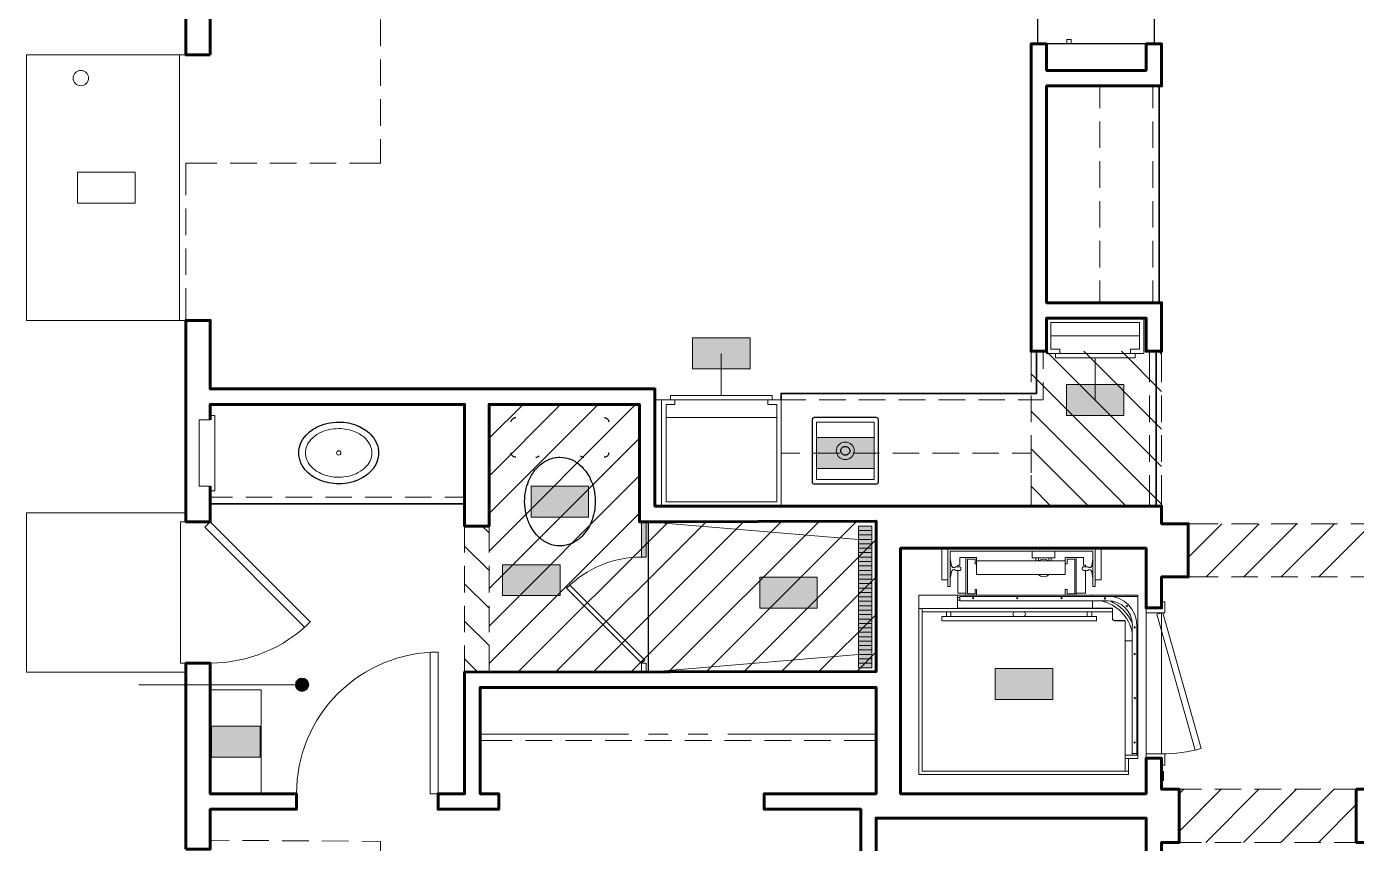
# Model space of a CAD drawing. Extents: x 6 to 1186, y -84 to 3560.
# Drawn here: x 150.1 to 450.7, y 1892 to 2076.6 of the extents above; entities that cross this region are included whole.
import ezdxf

# ---------------------------------------------------------------- set-up
doc = ezdxf.new("R2010")
doc.units = 0
doc.header["$LTSCALE"] = 24
doc.header["$MEASUREMENT"] = 0
for name, color, linetype in [('GEC_BKGD', 8, 'Continuous'), ('PDF_0', 8, 'Continuous'), ('PDF_00-FP-A-1$A-ANNO-KEYN', 8, 'Continuous'), ('PDF_00-FP-A-1$A-APPL', 8, 'Continuous'), ('PDF_00-FP-A-1$A-APPL-MINR', 8, 'Continuous'), ('PDF_00-FP-A-1$A-CONVEY-HVY', 8, 'Continuous'), ('PDF_00-FP-A-1$A-CONVEY-MNR', 8, 'Continuous'), ('PDF_00-FP-A-1$A-DRWDW', 8, 'Continuous'), ('PDF_00-FP-A-1$A-FLR-OVHD', 8, 'Continuous'), ('PDF_00-FP-A-1$A-FND', 8, 'Continuous'), ('PDF_00-FP-A-1$A-MLWK', 8, 'Continuous'), ('PDF_00-FP-A-1$A-MLWK-ABV', 8, 'Continuous'), ('PDF_00-FP-A-1$A-MLWK-HIDN', 8, 'Continuous'), ('PDF_00-FP-A-1$A-MLWK-MINR', 8, 'Continuous'), ('PDF_00-FP-A-1$A-MLWK-MISC', 8, 'Continuous'), ('PDF_00-FP-A-1$A-MLWK-SHLF-POLE', 8, 'Continuous'), ('PDF_00-FP-A-1$A-PLMB', 8, 'Continuous'), ('PDF_00-FP-A-1$A-PLMB-MINR', 8, 'Continuous'), ('PDF_00-FP-A-1$A-SOFFIT', 8, 'Continuous'), ('PDF_00-FP-A-1$A-SOFFIT-PATT', 8, 'Continuous'), ('PDF_00-FP-A-1$A-WALL', 8, 'Continuous'), ('PDF_A-ANNO-RMNM', 8, 'Continuous'), ('PDF_A-WPOT', 8, 'Continuous')]:
    doc.layers.add(name, color=color, linetype=linetype)

# ---------------------------------------------------------------- blocks, each defined once
blk = doc.blocks.new('210311_BorsteinRes_CDProgress - Copy')
at = {"layer": 'PDF_00-FP-A-1$A-ANNO-KEYN', "true_color": 0xffffff, "transparency": 33554559}
for points in [[(9.8442, 14.1967), (9.8442, 14.3425), (9.5733, 14.1967)], [(9.5733, 14.1967), (9.8442, 14.3425), (9.5733, 14.3425)], [(11.6042, 13.9775), (11.6042, 14.1233), (11.3333, 14.1233)], [(11.6042, 13.9775), (11.3333, 14.1233), (11.3333, 13.9775)], [(10.4275, 13.8733), (10.1567, 13.8733), (10.4275, 13.7275)], [(10.4275, 13.7275), (10.1567, 13.8733), (10.1567, 13.7275)], [(9.0833, 13.6442), (8.8125, 13.6442), (9.0833, 13.4983)], [(9.0833, 13.4983), (8.8125, 13.6442), (8.8125, 13.4983)], [(10.16, 13.2167), (9.8892, 13.2167), (10.16, 13.0708)], [(10.16, 13.0708), (9.8892, 13.2167), (9.8892, 13.0708)], [(7.3075, 12.3683), (7.5367, 12.3683), (7.5367, 12.5142)], [(7.3075, 12.3683), (7.5367, 12.5142), (7.3075, 12.5142)]]:
    blk.add_hatch(color=7, dxfattribs=at).paths.add_polyline_path(points)
at = {"layer": 'PDF_00-FP-A-1$A-PLMB-MINR', "true_color": 0xffffff, "transparency": 33554559}
for points in [[(9.3333, 13.3108), (9.3542, 13.3108), (9.3333, 13.4775)], [(9.3333, 13.4775), (9.3542, 13.3108), (9.3542, 13.4775)], [(10.3542, 12.79), (10.4167, 12.79), (10.4167, 13.4567)], [(10.3542, 12.79), (10.4167, 13.4567), (10.3542, 13.4567)]]:
    blk.add_hatch(color=7, dxfattribs=at).paths.add_polyline_path(points)
at = {"layer": 'PDF_A-ANNO-RMNM', "transparency": 33554559}
for points in [[(7.765, 12.715), (7.7042, 12.7183), (7.7033, 12.715)], [(7.765, 12.715), (7.7033, 12.715), (7.765, 12.7125)], [(7.765, 12.7125), (7.7033, 12.715), (7.7033, 12.7125)], [(7.765, 12.7125), (7.7033, 12.7125), (7.7658, 12.7092)], [(7.7658, 12.7092), (7.7033, 12.7125), (7.7033, 12.7092)], [(7.7642, 12.7183), (7.705, 12.7208), (7.7042, 12.7183)], [(7.7642, 12.7183), (7.7042, 12.7183), (7.765, 12.715)], [(7.7633, 12.7208), (7.7067, 12.7233), (7.705, 12.7208)], [(7.7633, 12.7208), (7.705, 12.7208), (7.7642, 12.7183)], [(7.7617, 12.7233), (7.7083, 12.7267), (7.7067, 12.7233)], [(7.7617, 12.7233), (7.7067, 12.7233), (7.7633, 12.7208)], [(7.7608, 12.7267), (7.71, 12.7283), (7.7083, 12.7267)], [(7.7608, 12.7267), (7.7083, 12.7267), (7.7617, 12.7233)], [(7.7583, 12.7283), (7.7117, 12.7308), (7.71, 12.7283)], [(7.7583, 12.7283), (7.71, 12.7283), (7.7608, 12.7267)], [(7.7567, 12.7308), (7.7142, 12.7333), (7.7117, 12.7308)], [(7.7567, 12.7308), (7.7117, 12.7308), (7.7583, 12.7283)], [(7.7542, 12.7333), (7.7167, 12.735), (7.7142, 12.7333)], [(7.7542, 12.7333), (7.7142, 12.7333), (7.7567, 12.7308)], [(7.7525, 12.735), (7.7183, 12.7367), (7.7167, 12.735)], [(7.7525, 12.735), (7.7167, 12.735), (7.7542, 12.7333)], [(7.7492, 12.7367), (7.7217, 12.7375), (7.7183, 12.7367)], [(7.7492, 12.7367), (7.7183, 12.7367), (7.7525, 12.735)], [(7.7475, 12.7375), (7.7242, 12.7392), (7.7217, 12.7375)], [(7.7475, 12.7375), (7.7217, 12.7375), (7.7492, 12.7367)], [(7.7442, 12.7392), (7.7275, 12.74), (7.7242, 12.7392)], [(7.7442, 12.7392), (7.7242, 12.7392), (7.7475, 12.7375)], [(7.7417, 12.74), (7.7275, 12.74), (7.7442, 12.7392)], [(7.7375, 12.74), (7.7358, 12.7408), (7.73, 12.74)], [(7.7658, 12.7092), (7.7033, 12.7092), (7.765, 12.7067)], [(7.765, 12.7067), (7.7033, 12.7092), (7.7033, 12.7067)], [(7.765, 12.7067), (7.7033, 12.7067), (7.765, 12.7033)], [(7.765, 12.7033), (7.7033, 12.7067), (7.7033, 12.7033)], [(7.765, 12.7033), (7.7033, 12.7033), (7.7642, 12.7008)], [(7.7642, 12.7008), (7.7033, 12.7033), (7.7042, 12.7008)], [(7.7642, 12.7008), (7.7042, 12.7008), (7.7633, 12.6975)], [(7.7633, 12.6975), (7.7042, 12.7008), (7.705, 12.6975)], [(7.7633, 12.6975), (7.705, 12.6975), (7.7617, 12.695)], [(7.7617, 12.695), (7.705, 12.6975), (7.7067, 12.695)], [(7.7617, 12.695), (7.7067, 12.695), (7.7608, 12.6925)], [(7.7608, 12.6925), (7.7067, 12.695), (7.7083, 12.6925)], [(7.7608, 12.6925), (7.7083, 12.6925), (7.7583, 12.69)], [(7.7583, 12.69), (7.7083, 12.6925), (7.71, 12.69)], [(7.7583, 12.69), (7.71, 12.69), (7.7567, 12.6875)], [(7.7567, 12.6875), (7.71, 12.69), (7.7117, 12.6875)], [(7.7567, 12.6875), (7.7117, 12.6875), (7.7542, 12.6858)], [(7.7542, 12.6858), (7.7117, 12.6875), (7.7142, 12.6858)], [(7.7542, 12.6858), (7.7142, 12.6858), (7.7525, 12.6842)], [(7.7525, 12.6842), (7.7142, 12.6858), (7.7167, 12.6842)], [(7.7525, 12.6842), (7.7167, 12.6842), (7.7492, 12.6825)], [(7.7492, 12.6825), (7.7167, 12.6842), (7.7183, 12.6825)], [(7.7492, 12.6825), (7.7183, 12.6825), (7.7475, 12.6808)], [(7.7475, 12.6808), (7.7183, 12.6825), (7.7217, 12.6808)], [(7.7475, 12.6808), (7.7217, 12.6808), (7.7442, 12.68)], [(7.7442, 12.68), (7.7217, 12.6808), (7.7242, 12.68)], [(7.7442, 12.68), (7.7242, 12.68), (7.7417, 12.6792)], [(7.7417, 12.6792), (7.7242, 12.68), (7.7275, 12.6792)], [(7.7275, 12.6792), (7.73, 12.6783), (7.7375, 12.6783)], [(7.7417, 12.6792), (7.7275, 12.6792), (7.7375, 12.6783)]]:
    blk.add_hatch(color=256, dxfattribs=at).paths.add_polyline_path(points)
at = {"layer": 'PDF_A-WPOT', "true_color": 0xffffff, "transparency": 33554559}
for points in [[(8.6783, 13.275), (8.6783, 13.1292), (8.9492, 13.275)], [(8.9492, 13.275), (8.6783, 13.1292), (8.9492, 13.1292)], [(10.9983, 12.7867), (10.9983, 12.6408), (11.2692, 12.7867)], [(11.2692, 12.7867), (10.9983, 12.6408), (11.2692, 12.6408)]]:
    blk.add_hatch(color=7, dxfattribs=at).paths.add_polyline_path(points)
at = {"layer": 'PDF_0', "lineweight": 9}
blk.add_circle((6.6929, 15.5662), 0.0363, dxfattribs=at)
at = {"layer": 'PDF_0', "lineweight": 25}
for centre, start, end in [((8.8355, 13.8025), 269.82102, 313.5811), ((9.0612, 13.8025), 226.4189, 270.17898)]:
    blk.add_arc(centre, 0.0217, start, end, dxfattribs=at)
for points, knots in [([(8.7192, 13.9471), (8.7192, 13.9496), (8.7196, 13.9521), (8.7216, 13.9568), (8.723, 13.959), (8.7266, 13.9629), (8.7289, 13.9644), (8.7328, 13.9662), (8.7342, 13.9667), (8.7373, 13.9673), (8.7388, 13.9675), (8.7404, 13.9675)], [0, 0, 0, 0, 0.00761361, 0.00761361, 0.01531879, 0.01531879, 0.02356384, 0.02356384, 0.02813199, 0.02813199, 0.03286391, 0.03286391, 0.03286391, 0.03286391]), ([(9.1571, 13.9675), (9.1599, 13.9675), (9.1627, 13.967), (9.1679, 13.9649), (9.1703, 13.9633), (9.1742, 13.9595), (9.1757, 13.9572), (9.1778, 13.9523), (9.1783, 13.9497), (9.1783, 13.9471)], [0, 0, 0, 0, 0.00852927, 0.00852927, 0.01684469, 0.01684469, 0.02504637, 0.02504637, 0.03295605, 0.03295605, 0.03295605, 0.03295605]), ([(8.7404, 13.7808), (8.7376, 13.7808), (8.7348, 13.7814), (8.7296, 13.7835), (8.7272, 13.785), (8.7233, 13.7888), (8.7218, 13.7911), (8.7197, 13.796), (8.7192, 13.7986), (8.7192, 13.8012)], [0, 0, 0, 0, 0.00852927, 0.00852927, 0.01684469, 0.01684469, 0.02504637, 0.02504637, 0.03295605, 0.03295605, 0.03295605, 0.03295605]), ([(8.7825, 13.5721), (8.7825, 13.6068), (8.7892, 13.6396), (8.8121, 13.6946), (8.8272, 13.7175), (8.8593, 13.7495), (8.8753, 13.7609), (8.9018, 13.7727), (8.9109, 13.7757), (8.9296, 13.7798), (8.9391, 13.7808), (8.9488, 13.7808)], [0, 0, 0, 0, 0.1042693, 0.1042693, 0.198749, 0.198749, 0.2702621, 0.2702621, 0.3051657, 0.3051657, 0.3404983, 0.3404983, 0.3404983, 0.3404983]), ([(8.9488, 13.7808), (8.9661, 13.7808), (8.983, 13.7775), (9.0166, 13.7641), (9.0325, 13.7538), (9.0638, 13.7252), (9.0779, 13.7059), (9.0973, 13.6681), (9.1037, 13.6502), (9.1127, 13.6123), (9.115, 13.5922), (9.115, 13.5721)], [0, 0, 0, 0, 0.0520278, 0.0520278, 0.1084623, 0.1084623, 0.179051, 0.179051, 0.2353751, 0.2353751, 0.2953762, 0.2953762, 0.2953762, 0.2953762]), ([(9.1783, 13.8012), (9.1783, 13.7987), (9.1779, 13.7962), (9.1759, 13.7915), (9.1745, 13.7893), (9.1709, 13.7855), (9.1686, 13.7839), (9.1647, 13.7821), (9.1633, 13.7817), (9.1602, 13.781), (9.1587, 13.7808), (9.1571, 13.7808)], [0, 0, 0, 0, 0.00761361, 0.00761361, 0.01531879, 0.01531879, 0.02356384, 0.02356384, 0.02813199, 0.02813199, 0.03286391, 0.03286391, 0.03286391, 0.03286391]), ([(8.9488, 13.3633), (8.9314, 13.3633), (8.9145, 13.3667), (8.8809, 13.3801), (8.865, 13.3904), (8.8337, 13.419), (8.8196, 13.4383), (8.8002, 13.4761), (8.7938, 13.494), (8.7848, 13.5319), (8.7825, 13.552), (8.7825, 13.5721)], [0, 0, 0, 0, 0.0520278, 0.0520278, 0.1084623, 0.1084623, 0.179051, 0.179051, 0.2353751, 0.2353751, 0.2953762, 0.2953762, 0.2953762, 0.2953762]), ([(9.115, 13.5721), (9.115, 13.5373), (9.1083, 13.5046), (9.0854, 13.4495), (9.0703, 13.4266), (9.0382, 13.3947), (9.0222, 13.3832), (8.9957, 13.3714), (8.9866, 13.3684), (8.9679, 13.3644), (8.9584, 13.3633), (8.9488, 13.3633)], [0, 0, 0, 0, 0.1042693, 0.1042693, 0.198749, 0.198749, 0.2702621, 0.2702621, 0.3051657, 0.3051657, 0.3404983, 0.3404983, 0.3404983, 0.3404983])]:
    blk.add_open_spline(points, degree=3, knots=knots, dxfattribs=at)
at = {"layer": 'PDF_00-FP-A-1$A-ANNO-KEYN', "lineweight": 18}
for points in [[(6.9483, 14.9775), (6.6775, 14.9775), (6.6775, 15.1233), (6.9483, 15.1233)], [(9.8442, 14.1967), (9.5733, 14.1967), (9.5733, 14.3425), (9.8442, 14.3425)], [(11.6042, 13.9775), (11.3333, 13.9775), (11.3333, 14.1233), (11.6042, 14.1233)], [(10.4275, 13.8733), (10.4275, 13.7275), (10.1567, 13.7275), (10.1567, 13.8733)], [(9.0833, 13.6442), (9.0833, 13.4983), (8.8125, 13.4983), (8.8125, 13.6442)], [(10.16, 13.2167), (10.16, 13.0708), (9.8892, 13.0708), (9.8892, 13.2167)], [(7.3075, 12.3683), (7.3075, 12.5142), (7.5367, 12.5142), (7.5367, 12.3683)]]:
    blk.add_lwpolyline(points, close=True, dxfattribs=at)
at = {"layer": 'PDF_00-FP-A-1$A-ANNO-KEYN', "lineweight": 9}
for points in [[(9.7083, 14.0717), (9.7083, 14.2692)], [(11.4692, 14.2483), (11.4692, 14.0508)]]:
    blk.add_lwpolyline(points, dxfattribs=at)
at = {"layer": 'PDF_00-FP-A-1$A-APPL', "lineweight": 25}
blk.add_lwpolyline([(11.1992, 15.8917), (11.7467, 15.8917), (11.7467, 15.7275), (11.1992, 15.7275)], close=True, dxfattribs=at)
at = {"layer": 'PDF_00-FP-A-1$A-APPL-MINR', "lineweight": 9}
blk.add_lwpolyline([(11.335, 15.7275), (11.335, 15.7483), (11.3558, 15.7483), (11.3558, 15.7275)], dxfattribs=at)
at = {"layer": 'PDF_00-FP-A-1$A-CONVEY-HVY', "lineweight": 18}
for points in [[(11.625, 12.3625), (11.6692, 12.3625), (11.6692, 13.1308), (10.6383, 13.1308), (10.6383, 12.2867), (11.625, 12.2867)], [(11.9675, 12.4092), (11.94, 12.4017), (11.7592, 13.0417), (11.7867, 13.0483)]]:
    blk.add_lwpolyline(points, close=True, dxfattribs=at)
for points in [[(11.7817, 13.1008), (11.7975, 13.1008), (11.7975, 13.0483), (11.7083, 13.0483)], [(11.7083, 12.3633), (11.7083, 12.3858), (11.7083, 13.0717)], [(11.7083, 12.3842), (11.7975, 12.3842), (11.7975, 12.3317), (11.7817, 12.3317)]]:
    blk.add_lwpolyline(points, dxfattribs=at)
blk.add_lwpolyline([(11.9678, 12.4092, -0.070921), (11.7817, 12.3842), (11.7817, 13.0483)], format="xyb", dxfattribs=at)
at = {"layer": 'PDF_00-FP-A-1$A-CONVEY-MNR', "lineweight": 9}
for points in [[(10.7758, 13.2042), (10.7475, 13.2042), (10.7475, 13.35), (10.7758, 13.35)], [(11.4683, 13.2042), (11.4975, 13.2042), (11.4975, 13.35), (11.4683, 13.35)], [(11.485, 13.35), (11.5133, 13.35)], [(10.8217, 13.2642), (10.8217, 13.2733), (10.8308, 13.2733), (10.8308, 13.3083), (10.8592, 13.3083)], [(11.19, 13.3067), (11.19, 13.2925)], [(11.2017, 13.3067), (11.2017, 13.2925)], [(11.25, 13.3067), (11.25, 13.2925)], [(11.2617, 13.3067), (11.2617, 13.2925)], [(11.38, 13.3083), (11.3283, 13.3083), (11.3283, 13.2783), (11.3367, 13.2783), (11.3367, 13.3008), (11.3725, 13.3008), (11.3725, 13.1383), (11.3367, 13.1383), (11.3367, 13.1575), (11.3283, 13.1575), (11.3283, 13.1308), (11.38, 13.1308), (11.38, 13.3083), (11.4142, 13.3083), (11.4142, 13.2733), (11.4233, 13.2733), (11.4233, 13.2642)], [(10.7867, 13.2083), (10.7925, 13.2425)], [(10.8325, 13.2483), (10.8108, 13.2483)], [(10.8592, 13.1408), (10.8217, 13.1408), (10.8217, 13.2483)], [(11.4233, 13.2483), (11.4233, 13.1408), (11.38, 13.1408)], [(11.4083, 13.2517), (11.4083, 13.2608)], [(11.4117, 13.2483), (11.4342, 13.2483)], [(11.4583, 13.2083), (11.4525, 13.2425)], [(11.5508, 13.0208), (11.5508, 13.0708), (10.82, 13.0708), (10.82, 13.1308)], [(10.8308, 13.1075), (10.82, 13.1075), (10.82, 13.12), (10.8308, 13.12)], [(10.8308, 13.11), (10.8308, 13.125), (10.8308, 13.1042), (11.5292, 13.1042)], [(10.8308, 13.125), (11.6692, 13.125)], [(11.4558, 13.1308), (11.4558, 13.125)], [(11.4558, 13.1042), (11.4558, 13.0708)], [(10.6542, 13.0683), (10.6542, 12.3025), (11.625, 12.3025)], [(10.6542, 13.0525), (11.55, 13.0525)], [(10.7683, 13.0317), (10.7683, 13.0525)], [(10.7892, 13.0525), (10.7892, 13.0317)], [(11.6092, 13.0117), (11.56, 13.0117)], [(11.61, 13.0117), (11.61, 12.3025)], [(11.6433, 12.99), (11.6433, 12.3783)], [(11.6642, 12.99), (11.6642, 12.3783)], [(11.6433, 12.9167), (11.61, 12.9167)], [(11.6692, 12.9167), (11.6642, 12.9167)], [(11.6692, 12.3783), (11.61, 12.3783)], [(11.625, 12.3625), (11.61, 12.3625)], [(11.6642, 12.3858), (11.6433, 12.3858)], [(11.7817, 12.3008), (11.79, 12.3008), (11.79, 12.2592), (11.7817, 12.2592)]]:
    blk.add_lwpolyline(points, dxfattribs=at)
for points in [[(11.4683, 13.35), (11.4683, 13.1725), (11.4583, 13.1725), (11.4583, 13.3392), (10.7867, 13.3392), (10.7867, 13.1725), (10.7758, 13.1725), (10.7758, 13.35)], [(11.2792, 13.3392), (11.2792, 13.3067), (11.1717, 13.3067), (11.1717, 13.3392)], [(10.8675, 13.3008), (10.8675, 13.1383), (10.9033, 13.1383), (10.9033, 13.1575), (10.9108, 13.1575), (10.9108, 13.1308), (10.8592, 13.1308), (10.8592, 13.3083), (10.9108, 13.3083), (10.9108, 13.2783), (10.9033, 13.2783), (10.9033, 13.3008)], [(11.3283, 13.2925), (11.3283, 13.2292), (10.9108, 13.2292), (10.9108, 13.2925)], [(10.7467, 13.0317), (11.475, 13.0317), (11.475, 13.0108), (10.7467, 13.0108)], [(11.4525, 13.0525), (11.4525, 13.0317), (11.4317, 13.0317), (11.4317, 13.0525)]]:
    blk.add_lwpolyline(points, close=True, dxfattribs=at)
for points in [[(10.8329, 13.2492, 0.414214), (10.8358, 13.2517), (10.8358, 13.2613, 0.414214), (10.8325, 13.2642), (10.8108, 13.2642, 0.158959), (10.8095, 13.2636, -0.554806), (10.7925, 13.27), (10.7867, 13.3042)], [(11.4092, 13.2613, -0.414214), (11.4117, 13.2642), (11.4342, 13.2642, -0.158959), (11.4363, 13.2636, 0.554806), (11.4525, 13.27), (11.4583, 13.3042)], [(10.8112, 13.2492, -0.158959), (10.8091, 13.2497, 0.554806), (10.7927, 13.2431)], [(11.4523, 13.2431, 0.554806), (11.4359, 13.2497, -0.158959), (11.4346, 13.2492)], [(10.6383, 13.0683), (11.55, 13.0683), (11.55, 13.0208, 0.414214), (11.56, 13.0108), (11.6092, 13.0108)]]:
    blk.add_lwpolyline(points, format="xyb", dxfattribs=at)
blk.add_lwpolyline([(11.13, 13.0317), (11.0917, 13.0317, -1), (11.0917, 13.0525), (11.13, 13.0525, -1)], format="xyb", close=True, dxfattribs=at)
for centre in [(10.8937, 13.1171), (10.8937, 13.1171), (11.1021, 13.1171), (11.1021, 13.1171), (11.3104, 13.1171), (11.3104, 13.1171), (11.5146, 13.1163), (11.5146, 13.1163), (11.6179, 13.0796), (11.6179, 13.0796), (11.6546, 12.9796), (11.6546, 12.9796), (11.6546, 12.8546), (11.6546, 12.8546), (11.6554, 12.6463), (11.6554, 12.6463), (11.6546, 12.4379), (11.6546, 12.4379)]:
    blk.add_circle(centre, 0.00292, dxfattribs=at)
for centre, radius, start, end in [((11.2262, 13.2638), 0.0379, 51.55334, 128.44666), ((11.2262, 13.2563), 0.0379, 224.65395, 315.34605), ((11.2271, 13.2579), 0.0287, 255.96496, 284.03504), ((11.4121, 13.2521), 0.00292, 179.99993, 270.00007), ((11.4562, 12.9171), 0.1913, 11.59608, 78.40392), ((11.5296, 12.9904), 0.1354, 360, 90), ((11.5296, 12.9904), 0.1146, 360, 90), ((11.4562, 12.9171), 0.2046, 23.75245, 66.24755), ((11.5604, 13.0221), 0.00958, 180.78554, 269.21446)]:
    blk.add_arc(centre, radius, start, end, dxfattribs=at)
at = {"layer": 'PDF_00-FP-A-1$A-DRWDW', "lineweight": 18}
for points in [[(7.1875, 14.425), (7.1567, 14.425), (7.1567, 15.675), (7.1875, 15.675)], [(7.1875, 12.8108), (7.1617, 12.8108), (7.1617, 13.4775), (7.1875, 13.4775)], [(7.7467, 12.9808), (7.2767, 13.4517), (7.3025, 13.4775), (7.7733, 13.0058)]]:
    blk.add_lwpolyline(points, dxfattribs=at)
blk.add_lwpolyline([(7.3029, 12.8117, 0.198737), (7.7746, 13.0068, -0.198737)], format="xyb", close=True, dxfattribs=at)
blk.add_lwpolyline([(7.7083, 12.1971, -0.199088), (7.9037, 12.6682, -0.198737), (8.375, 12.8633), (8.375, 12.1967), (8.3383, 12.1967), (8.3383, 12.8617)], format="xyb", dxfattribs=at)
at = {"layer": 'PDF_00-FP-A-1$A-FLR-OVHD', "lineweight": 9}
for points in [[(8.1042, 15.7167), (8.1042, 15.8417)], [(8.1042, 15.5292), (8.1042, 15.6542)], [(8.1042, 15.3417), (8.1042, 15.4667)], [(8.1042, 15.2792), (8.1042, 15.165), (7.9583, 15.165)], [(7.1875, 15.0142), (7.1875, 15.165), (7.3333, 15.165)], [(7.3958, 15.165), (7.5208, 15.165)], [(7.5833, 15.165), (7.7083, 15.165)], [(7.7708, 15.165), (7.8958, 15.165)], [(7.1875, 14.8267), (7.1875, 14.9517)], [(7.1875, 14.6392), (7.1875, 14.7642)], [(7.1875, 14.425), (7.1875, 14.5767)], [(7.3908, 11.9767), (7.3025, 11.9775)], [(7.5783, 11.9758), (7.4533, 11.9767)], [(7.7658, 11.9742), (7.6408, 11.975)], [(7.9533, 11.9725), (7.8283, 11.9742)], [(8.0158, 11.9725), (8.1042, 11.9717), (8.1042, 11.9042)]]:
    blk.add_lwpolyline(points, dxfattribs=at)
at = {"layer": 'PDF_00-FP-A-1$A-FND', "lineweight": 18}
for points in [[(7.1875, 14.425), (6.4375, 14.425), (6.4375, 15.675), (7.1875, 15.675)], [(7.1875, 12.7692), (6.4375, 12.7692), (6.4375, 13.5192), (7.1875, 13.5192)]]:
    blk.add_lwpolyline(points, dxfattribs=at)
at = {"layer": 'PDF_00-FP-A-1$A-MLWK', "lineweight": 35}
for points in [[(11.7708, 15.5292), (11.7708, 14.5083)], [(11.1933, 14.28), (11.1933, 14.0817), (9.99, 14.0817), (9.99, 14.0508)], [(11.7558, 13.5508), (11.7558, 14.28)], [(7.3025, 13.5608), (7.3442, 13.5608), (8.4692, 13.5608), (8.5, 13.5608)]]:
    blk.add_lwpolyline(points, dxfattribs=at)
at = {"layer": 'PDF_00-FP-A-1$A-MLWK-ABV', "lineweight": 18}
for points in [[(11.24, 15.425), (11.24, 15.5292), (11.3333, 15.5292)], [(11.3958, 15.5292), (11.49, 15.5292), (11.49, 15.425)], [(11.24, 15.2375), (11.24, 15.3625)], [(11.49, 15.3625), (11.49, 15.2375)], [(11.24, 15.05), (11.24, 15.175)], [(11.49, 15.175), (11.49, 15.05)], [(11.24, 14.8625), (11.24, 14.9875)], [(11.49, 14.9875), (11.49, 14.8625)], [(11.24, 14.675), (11.24, 14.8)], [(11.49, 14.8), (11.49, 14.675)], [(11.3333, 14.5083), (11.24, 14.5083), (11.24, 14.6125)], [(11.49, 14.6125), (11.49, 14.5083), (11.3958, 14.5083)], [(9.99, 13.7067), (9.99, 13.8008), (10.0783, 13.8008)], [(10.2658, 13.8008), (10.1408, 13.8008)], [(10.4533, 13.8008), (10.3283, 13.8008)], [(10.6408, 13.8008), (10.5158, 13.8008)], [(10.8283, 13.8008), (10.7033, 13.8008)], [(11.0158, 13.8008), (10.8908, 13.8008)], [(11.1667, 13.7067), (11.1667, 13.8008), (11.0783, 13.8008)], [(10.0783, 13.5508), (9.99, 13.5508), (9.99, 13.6442)], [(11.1667, 13.6442), (11.1667, 13.5508), (11.0783, 13.5508)], [(10.1408, 13.5508), (10.2658, 13.5508)], [(10.3283, 13.5508), (10.4533, 13.5508)], [(10.5158, 13.5508), (10.6408, 13.5508)], [(10.7033, 13.5508), (10.8283, 13.5508)], [(10.8908, 13.5508), (11.0158, 13.5508)]]:
    blk.add_lwpolyline(points, dxfattribs=at)
at = {"layer": 'PDF_00-FP-A-1$A-MLWK-HIDN', "lineweight": 9}
for points in [[(11.74, 15.5292), (11.74, 15.425)], [(11.74, 15.3625), (11.74, 15.2375)], [(11.74, 15.175), (11.74, 15.05)], [(11.74, 14.9875), (11.74, 14.8625)], [(11.74, 14.8), (11.74, 14.675)], [(11.74, 14.6125), (11.74, 14.5083)], [(11.2242, 14.28), (11.2242, 14.1967)], [(11.7242, 14.1342), (11.7242, 14.28)], [(11.2242, 14.1342), (11.2242, 14.0508), (11.1067, 14.0508)], [(9.99, 13.9258), (9.99, 14.0508), (10.1067, 14.0508)], [(10.2942, 14.0508), (10.1692, 14.0508)], [(10.4817, 14.0508), (10.3567, 14.0508)], [(10.6692, 14.0508), (10.5442, 14.0508)], [(10.8567, 14.0508), (10.7317, 14.0508)], [(11.0442, 14.0508), (10.9192, 14.0508)], [(11.7242, 13.9467), (11.7242, 14.0717)], [(9.99, 13.8633), (9.99, 13.7383)], [(11.7242, 13.7592), (11.7242, 13.8842)], [(10.115, 13.5508), (9.99, 13.5508), (9.99, 13.6758)], [(11.7242, 13.6967), (11.7242, 13.5508), (11.7083, 13.5508)], [(7.3025, 13.5925), (7.3442, 13.5925), (7.4067, 13.5925)], [(7.4692, 13.5925), (7.5942, 13.5925)], [(7.6567, 13.5925), (7.7817, 13.5925)], [(7.8442, 13.5925), (7.9692, 13.5925)], [(8.0317, 13.5925), (8.1567, 13.5925)], [(8.2192, 13.5925), (8.3442, 13.5925)], [(8.4067, 13.5925), (8.4692, 13.5925), (8.5, 13.5925)], [(10.1775, 13.5508), (10.3025, 13.5508)], [(10.365, 13.5508), (10.49, 13.5508)], [(10.5525, 13.5508), (10.6775, 13.5508)], [(10.74, 13.5508), (10.865, 13.5508)], [(10.9275, 13.5508), (11.0525, 13.5508)], [(11.115, 13.5508), (11.24, 13.5508)]]:
    blk.add_lwpolyline(points, dxfattribs=at)
at = {"layer": 'PDF_00-FP-A-1$A-MLWK-MINR', "lineweight": 9}
for points in [[(11.3025, 14.29), (11.3025, 14.2692), (11.24, 14.2692), (11.24, 14.4358), (11.6983, 14.4358), (11.6983, 14.2692), (11.6358, 14.2692), (11.6358, 14.29), (11.6775, 14.29), (11.6775, 14.415), (11.2608, 14.415), (11.2608, 14.29)], [(11.6567, 14.2692), (11.6567, 14.2483), (11.2817, 14.2483), (11.2817, 14.2692)], [(9.4275, 14.0508), (9.4275, 13.5508), (9.3958, 13.5508), (9.3958, 14.0508)], [(9.4483, 14.03), (9.4483, 13.5717), (9.9692, 13.5717), (9.9692, 14.03), (9.9275, 14.03), (9.9275, 14.0508), (9.99, 14.0508), (9.99, 13.5508), (9.4275, 13.5508), (9.4275, 14.0508), (9.49, 14.0508), (9.49, 14.03)], [(9.4692, 14.0508), (9.4692, 14.0717), (9.9483, 14.0717), (9.9483, 14.0508)], [(7.5417, 12.1967), (7.3025, 12.1967), (7.3025, 12.6858), (7.5417, 12.6858)]]:
    blk.add_lwpolyline(points, close=True, dxfattribs=at)
for points in [[(11.6775, 14.3525), (11.2608, 14.3525)], [(9.9692, 13.9675), (9.4483, 13.9675)]]:
    blk.add_lwpolyline(points, dxfattribs=at)
at = {"layer": 'PDF_00-FP-A-1$A-MLWK-MISC', "lineweight": 9}
for points in [[(7.3025, 13.9775), (7.3233, 13.9775), (7.3233, 13.6233), (7.3025, 13.6233)], [(7.3025, 13.6442), (7.25, 13.6442), (7.25, 13.9567), (7.3025, 13.9567)]]:
    blk.add_lwpolyline(points, dxfattribs=at)
at = {"layer": 'PDF_00-FP-A-1$A-MLWK-SHLF-POLE', "lineweight": 9}
for points in [[(10.4375, 12.6967), (10.4375, 12.6025)], [(10.4375, 12.54), (10.4375, 12.4467), (10.2867, 12.4467)], [(9.2708, 12.4775), (8.5733, 12.4775)], [(9.4583, 12.4775), (9.365, 12.4775)], [(9.6458, 12.4775), (9.5525, 12.4775)], [(10.4375, 12.4775), (9.74, 12.4775)], [(8.7242, 12.4467), (8.5733, 12.4467)], [(8.9117, 12.4467), (8.7867, 12.4467)], [(9.0992, 12.4467), (8.9742, 12.4467)], [(9.2867, 12.4467), (9.1617, 12.4467)], [(9.4742, 12.4467), (9.3492, 12.4467)], [(9.6617, 12.4467), (9.5367, 12.4467)], [(9.8492, 12.4467), (9.7242, 12.4467)], [(10.0367, 12.4467), (9.9117, 12.4467)], [(10.2242, 12.4467), (10.0992, 12.4467)]]:
    blk.add_lwpolyline(points, dxfattribs=at)
at = {"layer": 'PDF_00-FP-A-1$A-PLMB', "lineweight": 25}
blk.add_lwpolyline([(10.1463, 13.9675, 0.414214), (10.1358, 13.9567), (10.1358, 13.665, 0.414214), (10.1458, 13.655), (10.4375, 13.655, 0.414214), (10.4483, 13.665), (10.4483, 13.9567, 0.414214), (10.4375, 13.9675), (10.1463, 13.9675)], format="xyb", dxfattribs=at)
blk.add_lwpolyline([(9.365, 12.7692), (9.365, 13.4775), (10.4375, 13.4775), (10.4375, 12.7692)], close=True, dxfattribs=at)
for points, knots in [([(7.7192, 13.8012), (7.7192, 13.816), (7.722, 13.8304), (7.7334, 13.8591), (7.7423, 13.8728), (7.7671, 13.9), (7.784, 13.9125), (7.8178, 13.9301), (7.8344, 13.9361), (7.8696, 13.9445), (7.8883, 13.9467), (7.9071, 13.9467)], [0, 0, 0, 0, 0.0442924, 0.0442924, 0.0927511, 0.0927511, 0.1545908, 0.1545908, 0.2067391, 0.2067391, 0.2625894, 0.2625894, 0.2625894, 0.2625894]), ([(7.9071, 13.9467), (7.9393, 13.9467), (7.9696, 13.9404), (8.0195, 13.9196), (8.0399, 13.9061), (8.0679, 13.878), (8.0778, 13.8642), (8.088, 13.8414), (8.0906, 13.8337), (8.0941, 13.8177), (8.095, 13.8095), (8.095, 13.8012)], [0, 0, 0, 0, 0.0966038, 0.0966038, 0.181871, 0.181871, 0.2446121, 0.2446121, 0.2750949, 0.2750949, 0.3058872, 0.3058872, 0.3058872, 0.3058872]), ([(7.9071, 13.6558), (7.8749, 13.6558), (7.8446, 13.6621), (7.7946, 13.6829), (7.7742, 13.6964), (7.7462, 13.7245), (7.7363, 13.7383), (7.7261, 13.7611), (7.7236, 13.7688), (7.7201, 13.7848), (7.7192, 13.793), (7.7192, 13.8012)], [0, 0, 0, 0, 0.0966038, 0.0966038, 0.181871, 0.181871, 0.2446121, 0.2446121, 0.2750949, 0.2750949, 0.3058872, 0.3058872, 0.3058872, 0.3058872]), ([(8.095, 13.8012), (8.095, 13.7865), (8.0922, 13.7721), (8.0807, 13.7434), (8.0718, 13.7297), (8.0471, 13.7025), (8.0302, 13.69), (7.9963, 13.6724), (7.9798, 13.6664), (7.9446, 13.658), (7.9258, 13.6558), (7.9071, 13.6558)], [0, 0, 0, 0, 0.0442924, 0.0442924, 0.0927511, 0.0927511, 0.1545908, 0.1545908, 0.2067391, 0.2067391, 0.2625894, 0.2625894, 0.2625894, 0.2625894]), ([(10.2708, 13.8112), (10.2708, 13.8138), (10.2713, 13.8163), (10.2732, 13.821), (10.2746, 13.8232), (10.2783, 13.827), (10.2806, 13.8286), (10.2845, 13.8304), (10.2859, 13.8308), (10.2889, 13.8315), (10.2905, 13.8317), (10.2921, 13.8317)], [0, 0, 0, 0, 0.00761361, 0.00761361, 0.01531879, 0.01531879, 0.02356384, 0.02356384, 0.02813199, 0.02813199, 0.03286391, 0.03286391, 0.03286391, 0.03286391]), ([(10.2921, 13.7908), (10.2892, 13.7908), (10.2864, 13.7914), (10.2813, 13.7935), (10.2789, 13.795), (10.275, 13.7988), (10.2734, 13.8011), (10.2714, 13.806), (10.2708, 13.8086), (10.2708, 13.8112)], [0, 0, 0, 0, 0.00852927, 0.00852927, 0.01684469, 0.01684469, 0.02504637, 0.02504637, 0.03295605, 0.03295605, 0.03295605, 0.03295605]), ([(10.2921, 13.8317), (10.2949, 13.8317), (10.2977, 13.8311), (10.3029, 13.829), (10.3053, 13.8275), (10.3092, 13.8237), (10.3107, 13.8214), (10.3128, 13.8165), (10.3133, 13.8139), (10.3133, 13.8112)], [0, 0, 0, 0, 0.00852927, 0.00852927, 0.01684469, 0.01684469, 0.02504637, 0.02504637, 0.03295605, 0.03295605, 0.03295605, 0.03295605]), ([(10.3133, 13.8112), (10.3133, 13.8087), (10.3129, 13.8062), (10.3109, 13.8015), (10.3095, 13.7993), (10.3059, 13.7955), (10.3036, 13.7939), (10.2997, 13.7921), (10.2983, 13.7917), (10.2952, 13.791), (10.2937, 13.7908), (10.2921, 13.7908)], [0, 0, 0, 0, 0.00761361, 0.00761361, 0.01531879, 0.01531879, 0.02356384, 0.02356384, 0.02813199, 0.02813199, 0.03286391, 0.03286391, 0.03286391, 0.03286391])]:
    blk.add_open_spline(points, degree=3, knots=knots, dxfattribs=at)
at = {"layer": 'PDF_00-FP-A-1$A-PLMB-MINR', "lineweight": 9}
for points in [[(10.4275, 13.9467), (10.4275, 13.6758), (10.1567, 13.6758), (10.1567, 13.9467)], [(9.3333, 13.3108), (9.3333, 13.4775), (9.3542, 13.4775), (9.3542, 13.3108)], [(10.3542, 12.79), (10.3542, 13.4567), (10.4167, 13.4567), (10.4167, 12.79)], [(8.98, 13.1642), (8.995, 13.1792), (9.3483, 12.8258), (9.3333, 12.8108)], [(9.3542, 12.8108), (9.3542, 12.7692), (9.3333, 12.7692), (9.3333, 12.8108)]]:
    blk.add_lwpolyline(points, close=True, dxfattribs=at)
for points in [[(10.4167, 13.3942), (10.3542, 13.3942), (9.365, 13.4775)], [(10.4167, 13.4358), (10.3542, 13.4358)], [(10.4167, 13.415), (10.3542, 13.415)], [(10.4167, 13.3733), (10.3542, 13.3733)], [(10.4167, 13.3525), (10.3542, 13.3525)], [(10.4167, 13.3317), (10.3542, 13.3317)], [(10.4167, 13.3108), (10.3542, 13.3108)], [(10.4167, 13.29), (10.3542, 13.29)], [(10.4167, 13.2692), (10.3542, 13.2692)], [(10.4167, 13.2483), (10.3542, 13.2483)], [(10.4167, 13.2275), (10.3542, 13.2275)], [(10.4167, 13.2067), (10.3542, 13.2067)], [(10.4167, 13.1858), (10.3542, 13.1858)], [(10.4167, 13.165), (10.3542, 13.165)], [(10.4167, 13.1442), (10.3542, 13.1442)], [(10.4167, 13.1233), (10.3542, 13.1233)], [(10.4167, 13.1025), (10.3542, 13.1025)], [(10.4167, 13.0817), (10.3542, 13.0817)], [(10.4167, 13.0608), (10.3542, 13.0608)], [(10.4167, 13.04), (10.3542, 13.04)], [(10.4167, 13.0192), (10.3542, 13.0192)], [(10.4167, 12.9983), (10.3542, 12.9983)], [(10.4167, 12.9775), (10.3542, 12.9775)], [(10.4167, 12.9567), (10.3542, 12.9567)], [(10.4167, 12.9358), (10.3542, 12.9358)], [(10.4167, 12.915), (10.3542, 12.915)], [(10.4167, 12.8525), (10.3542, 12.8525), (9.365, 12.7692)], [(10.4167, 12.8942), (10.3542, 12.8942)], [(10.4167, 12.8733), (10.3542, 12.8733)], [(10.4167, 12.8317), (10.3542, 12.8317)], [(10.4167, 12.8108), (10.3542, 12.8108)]]:
    blk.add_lwpolyline(points, dxfattribs=at)
blk.add_circle((7.9071, 13.8012), 0.0104, dxfattribs=at)
blk.add_arc((9.3337, 12.81), 0.5008, 89.992, 134.94064, dxfattribs=at)
for points, knots in [([(7.7508, 13.8012), (7.7508, 13.8123), (7.753, 13.8231), (7.7616, 13.8448), (7.7683, 13.8551), (7.7874, 13.8763), (7.8008, 13.8862), (7.8286, 13.9011), (7.8431, 13.9064), (7.874, 13.9139), (7.8905, 13.9158), (7.9071, 13.9158)], [0, 0, 0, 0, 0.0331717, 0.0331717, 0.0700092, 0.0700092, 0.1186928, 0.1186928, 0.1641908, 0.1641908, 0.2134449, 0.2134449, 0.2134449, 0.2134449]), ([(7.9071, 13.9158), (7.9353, 13.9158), (7.9618, 13.9104), (8.0039, 13.8926), (8.0205, 13.8817), (8.0425, 13.8595), (8.0501, 13.849), (8.058, 13.8317), (8.06, 13.8258), (8.0627, 13.8137), (8.0633, 13.8075), (8.0633, 13.8012)], [0, 0, 0, 0, 0.0847677, 0.0847677, 0.1557395, 0.1557395, 0.2054804, 0.2054804, 0.2294513, 0.2294513, 0.2535758, 0.2535758, 0.2535758, 0.2535758]), ([(10.25, 13.8112), (10.25, 13.8165), (10.251, 13.8216), (10.2549, 13.8313), (10.2578, 13.8357), (10.2652, 13.8434), (10.2697, 13.8466), (10.2774, 13.85), (10.2802, 13.8509), (10.286, 13.8522), (10.2891, 13.8525), (10.2921, 13.8525)], [0, 0, 0, 0, 0.01566922, 0.01566922, 0.0313862, 0.0313862, 0.04788106, 0.04788106, 0.05666939, 0.05666939, 0.06575183, 0.06575183, 0.06575183, 0.06575183]), ([(10.2921, 13.8525), (10.2976, 13.8525), (10.3031, 13.8515), (10.3132, 13.8473), (10.3178, 13.8443), (10.3256, 13.8368), (10.3288, 13.8322), (10.332, 13.8247), (10.3328, 13.8221), (10.3339, 13.8168), (10.3342, 13.814), (10.3342, 13.8112)], [0, 0, 0, 0, 0.01658466, 0.01658466, 0.0329141, 0.0329141, 0.04936428, 0.04936428, 0.05746958, 0.05746958, 0.06581122, 0.06581122, 0.06581122, 0.06581122]), ([(7.9071, 13.6867), (7.8788, 13.6867), (7.8524, 13.6921), (7.8102, 13.7099), (7.7937, 13.7208), (7.7716, 13.743), (7.764, 13.7535), (7.7562, 13.7708), (7.7542, 13.7767), (7.7515, 13.7888), (7.7508, 13.795), (7.7508, 13.8012)], [0, 0, 0, 0, 0.0847677, 0.0847677, 0.1557395, 0.1557395, 0.2054804, 0.2054804, 0.2294513, 0.2294513, 0.2535758, 0.2535758, 0.2535758, 0.2535758]), ([(8.0633, 13.8012), (8.0633, 13.7902), (8.0612, 13.7794), (8.0526, 13.7577), (8.0458, 13.7474), (8.0267, 13.7262), (8.0134, 13.7163), (7.9856, 13.7014), (7.9711, 13.6961), (7.9402, 13.6886), (7.9236, 13.6867), (7.9071, 13.6867)], [0, 0, 0, 0, 0.0331717, 0.0331717, 0.0700092, 0.0700092, 0.1186928, 0.1186928, 0.1641908, 0.1641908, 0.2134449, 0.2134449, 0.2134449, 0.2134449]), ([(10.2921, 13.77), (10.2866, 13.77), (10.2811, 13.771), (10.271, 13.7752), (10.2664, 13.7782), (10.2586, 13.7857), (10.2554, 13.7903), (10.2522, 13.7978), (10.2514, 13.8004), (10.2503, 13.8057), (10.25, 13.8085), (10.25, 13.8112)], [0, 0, 0, 0, 0.01658466, 0.01658466, 0.0329141, 0.0329141, 0.04936428, 0.04936428, 0.05746958, 0.05746958, 0.06581122, 0.06581122, 0.06581122, 0.06581122]), ([(10.3342, 13.8112), (10.3342, 13.806), (10.3332, 13.8009), (10.3293, 13.7912), (10.3264, 13.7868), (10.319, 13.7791), (10.3144, 13.7759), (10.3067, 13.7725), (10.3039, 13.7716), (10.2981, 13.7703), (10.2951, 13.77), (10.2921, 13.77)], [0, 0, 0, 0, 0.01566922, 0.01566922, 0.0313862, 0.0313862, 0.04788106, 0.04788106, 0.05666939, 0.05666939, 0.06575183, 0.06575183, 0.06575183, 0.06575183])]:
    blk.add_open_spline(points, degree=3, knots=knots, dxfattribs=at)
at = {"layer": 'PDF_00-FP-A-1$A-SOFFIT', "lineweight": 9}
for points in [[(11.1667, 14.1342), (11.1667, 14.28)], [(11.7817, 14.28), (11.7817, 14.1342)], [(11.1667, 13.9467), (11.1667, 14.0717)], [(11.7817, 14.0717), (11.7817, 13.9467)], [(11.1667, 13.7592), (11.1667, 13.8842)], [(11.7817, 13.8842), (11.7817, 13.7592)], [(11.1667, 13.5508), (11.1667, 13.6967)], [(11.7817, 13.6967), (11.7817, 13.5508)], [(11.9067, 13.4675), (12.0475, 13.4675)], [(12.11, 13.4675), (12.235, 13.4675)], [(12.2975, 13.4675), (12.4225, 13.4675)], [(12.485, 13.4675), (12.61, 13.4675)], [(12.6725, 13.4675), (12.7975, 13.4675)], [(8.5, 13.4567), (8.5, 13.3317)], [(8.615, 13.3317), (8.615, 13.4567)], [(8.5, 13.2692), (8.5, 13.1442)], [(8.615, 13.1442), (8.615, 13.2692)], [(12.0475, 13.2175), (11.9067, 13.2175)], [(12.235, 13.2175), (12.11, 13.2175)], [(12.4225, 13.2175), (12.2975, 13.2175)], [(12.61, 13.2175), (12.485, 13.2175)], [(12.7975, 13.2175), (12.6725, 13.2175)], [(8.5, 13.0817), (8.5, 12.9567)], [(8.615, 12.9567), (8.615, 13.0817)], [(8.5, 12.8942), (8.5, 12.7692)], [(8.615, 12.7692), (8.615, 12.8942)], [(11.865, 12.2175), (11.9692, 12.2175)], [(12.0317, 12.2175), (12.1567, 12.2175)], [(12.2192, 12.2175), (12.3442, 12.2175)], [(12.4067, 12.2175), (12.5317, 12.2175)], [(12.5942, 12.2175), (12.6983, 12.2175)], [(11.9692, 11.9675), (11.865, 11.9675)], [(12.1567, 11.9675), (12.0317, 11.9675)], [(12.3442, 11.9675), (12.2192, 11.9675)], [(12.5317, 11.9675), (12.4067, 11.9675)], [(12.6983, 11.9675), (12.5942, 11.9675)]]:
    blk.add_lwpolyline(points, dxfattribs=at)
at = {"layer": 'PDF_00-FP-A-1$A-SOFFIT-PATT', "lineweight": 9}
for points in [[(11.2383, 14.28), (11.7817, 13.7367)], [(11.415, 14.28), (11.7817, 13.9133)], [(11.5925, 14.28), (11.7817, 14.09)], [(11.7692, 14.28), (11.7817, 14.2667)], [(11.1667, 14.1742), (11.7817, 13.56)], [(8.775, 14.03), (8.615, 13.87)], [(8.9517, 14.03), (8.615, 13.6925)], [(9.1283, 14.03), (8.615, 13.5158)], [(9.305, 14.03), (8.615, 13.3392)], [(11.1667, 13.9975), (11.6142, 13.5508)], [(9.3233, 13.8708), (8.615, 13.1625)], [(11.1667, 13.8208), (11.4375, 13.5508)], [(9.3233, 13.6942), (8.615, 12.9858)], [(11.1667, 13.6442), (11.2608, 13.5508)], [(9.3233, 13.5175), (8.615, 12.8092)], [(9.46, 13.4775), (8.7525, 12.77)], [(9.6367, 13.4775), (8.9292, 12.77)], [(9.8133, 13.4775), (9.1067, 12.7708)], [(9.99, 13.4775), (9.2842, 12.7708)], [(10.1675, 13.4775), (9.4608, 12.7717)], [(10.3442, 13.4775), (9.6383, 12.7725)], [(12.065, 13.4675), (11.9067, 13.3083)], [(12.2417, 13.4675), (11.9917, 13.2175)], [(12.4183, 13.4675), (12.1683, 13.2175)], [(12.595, 13.4675), (12.345, 13.2175)], [(12.7717, 13.4675), (12.5217, 13.2175)], [(8.615, 13.4242), (8.5825, 13.4567)], [(8.615, 13.2475), (8.5, 13.3617)], [(10.4375, 13.3942), (9.8158, 12.7725)], [(10.4375, 13.2175), (9.9933, 12.7733)], [(8.615, 13.0708), (8.5, 13.185)], [(10.4375, 13.0408), (10.17, 12.7733)], [(8.615, 12.8942), (8.5, 13.0083)], [(10.4375, 12.8642), (10.3475, 12.7742)], [(8.5625, 12.7692), (8.5, 12.8317)], [(11.8858, 12.2175), (11.865, 12.1958)], [(12.0625, 12.2175), (11.865, 12.0192)], [(12.2392, 12.2175), (11.9892, 11.9675)], [(12.4167, 12.2175), (12.1667, 11.9675)], [(12.5933, 12.2175), (12.3433, 11.9675)], [(12.6983, 12.1458), (12.52, 11.9675)], [(12.6983, 11.9683), (12.6967, 11.9675)]]:
    blk.add_lwpolyline(points, dxfattribs=at)
at = {"layer": 'PDF_00-FP-A-1$A-WALL', "lineweight": 60}
for points in [[(7.3025, 15.675), (7.1875, 15.675), (7.1875, 15.8783), (7.3025, 15.8783)], [(11.24, 15.7275), (11.24, 15.6025), (11.7083, 15.6025), (11.7083, 15.7275), (11.7817, 15.7275), (11.7817, 15.5292), (11.24, 15.5292), (11.24, 14.5083), (11.7817, 14.5083), (11.7817, 14.28), (11.7083, 14.28), (11.7083, 14.4358), (11.24, 14.4358), (11.24, 14.28), (11.1667, 14.28), (11.1667, 15.7275)], [(7.1875, 11.9358), (7.1875, 12.8108), (7.3025, 12.8108), (7.3025, 12.1967), (7.7083, 12.1967), (7.7083, 12.1233), (7.3025, 12.1233), (7.3025, 11.9358)], [(12.6983, 12.2175), (14.0208, 12.2175), (14.0208, 12.28), (14.625, 12.28), (14.625, 12.2175), (14.7083, 12.2175), (14.7083, 11.9675), (12.8958, 11.9675), (12.8958, 11.8425), (12.7817, 11.8425), (12.7817, 11.9675), (12.6983, 11.9675)]]:
    blk.add_lwpolyline(points, close=True, dxfattribs=at)
for points in [[(7.3025, 13.6442), (7.3025, 13.4775), (7.1875, 13.4775), (7.1875, 14.425), (7.3025, 14.425), (7.3025, 14.1025), (9.3958, 14.1025), (9.3958, 13.5508), (11.7817, 13.5508), (11.7817, 13.4675), (11.9067, 13.4675), (11.9067, 13.2175), (11.7817, 13.2175), (11.7817, 13.0717), (11.7083, 13.0717), (11.7083, 13.3525), (10.5525, 13.3525), (10.5525, 12.1967), (11.7083, 12.1967), (11.7083, 12.3633), (11.7817, 12.3633), (11.7817, 12.2175), (11.865, 12.2175), (11.865, 11.9675), (11.7817, 11.9675), (11.7817, 11.4983)], [(11.7083, 11.4983), (11.7083, 12.0817), (10.4375, 12.0817), (10.4375, 10.5717)], [(10.365, 10.4983), (10.365, 12.1233), (9.9108, 12.1233), (9.9108, 12.1967), (10.4375, 12.1967), (10.4375, 12.6967), (8.5733, 12.6967), (8.5733, 12.1967), (8.6608, 12.1967), (8.6608, 12.1233), (8.375, 12.1233), (8.375, 12.1967), (8.5, 12.1967), (8.5, 12.7692), (10.4375, 12.7717), (10.4375, 13.48), (9.3233, 13.4775)], [(7.3025, 13.9567), (7.3025, 14.03), (8.5, 14.03), (8.5, 13.4567), (8.615, 13.4567), (8.615, 14.03), (9.3233, 14.03), (9.3233, 13.4775), (9.4375, 13.4775)]]:
    blk.add_lwpolyline(points, dxfattribs=at)
at = {"layer": 'PDF_00-FP-A-1$A-WALL', "lineweight": 18}
blk.add_lwpolyline([(7.3025, 13.6442), (7.25, 13.6442), (7.25, 13.9567), (7.3025, 13.9567)], dxfattribs=at)
at = {"layer": 'PDF_A-ANNO-RMNM', "lineweight": 9}
blk.add_lwpolyline([(7.7342, 12.7092), (6.9658, 12.7092)], dxfattribs=at)
blk.add_circle((7.7346, 12.7096), 0.0312, dxfattribs=at)
at = {"layer": 'PDF_A-WPOT', "lineweight": 18}
for points in [[(8.9492, 13.1292), (8.6783, 13.1292), (8.6783, 13.275), (8.9492, 13.275)], [(11.2692, 12.6408), (10.9983, 12.6408), (10.9983, 12.7867), (11.2692, 12.7867)]]:
    blk.add_lwpolyline(points, close=True, dxfattribs=at)
at = {"layer": 'PDF_A-WPOT', "color": 7, "lineweight": 0, "true_color": 0xffffff}
for points in [[(8.9492, 13.1292), (8.9492, 13.275)], [(11.2692, 12.6408), (11.2692, 12.7867)]]:
    blk.add_lwpolyline(points, dxfattribs=at)

msp = doc.modelspace()

# ---------------------------------------------------------------- block references
at = {"layer": 'GEC_BKGD', "xscale": 48, "yscale": 48, "zscale": 48}
msp.add_blockref('210311_BorsteinRes_CDProgress - Copy', (-158.88, 1317.79), dxfattribs=at)

doc.saveas('drawing.dxf')
